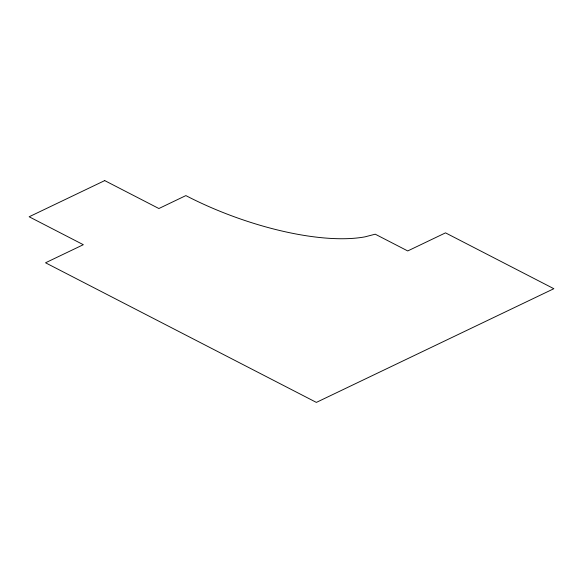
<?xml version="1.0" encoding="UTF-8"?>
<svg xmlns="http://www.w3.org/2000/svg" width="583" height="583" viewBox="0 0 583 583"><rect width="100%" height="100%" fill="white"/><g stroke="black" fill="none" stroke-linecap="round" stroke-linejoin="round"><path stroke-width="0.87" d="M104.714 180.599L29.15 216.774L83.318 244.7L45.532 262.787L316.365 402.401L553.85 288.702L445.514 232.857L407.736 250.945L375.233 234.191L365.016 236.844A153.169 54.394 20.3 0 1 185.868 195.604L158.882 208.525L104.714 180.599"/></g></svg>
